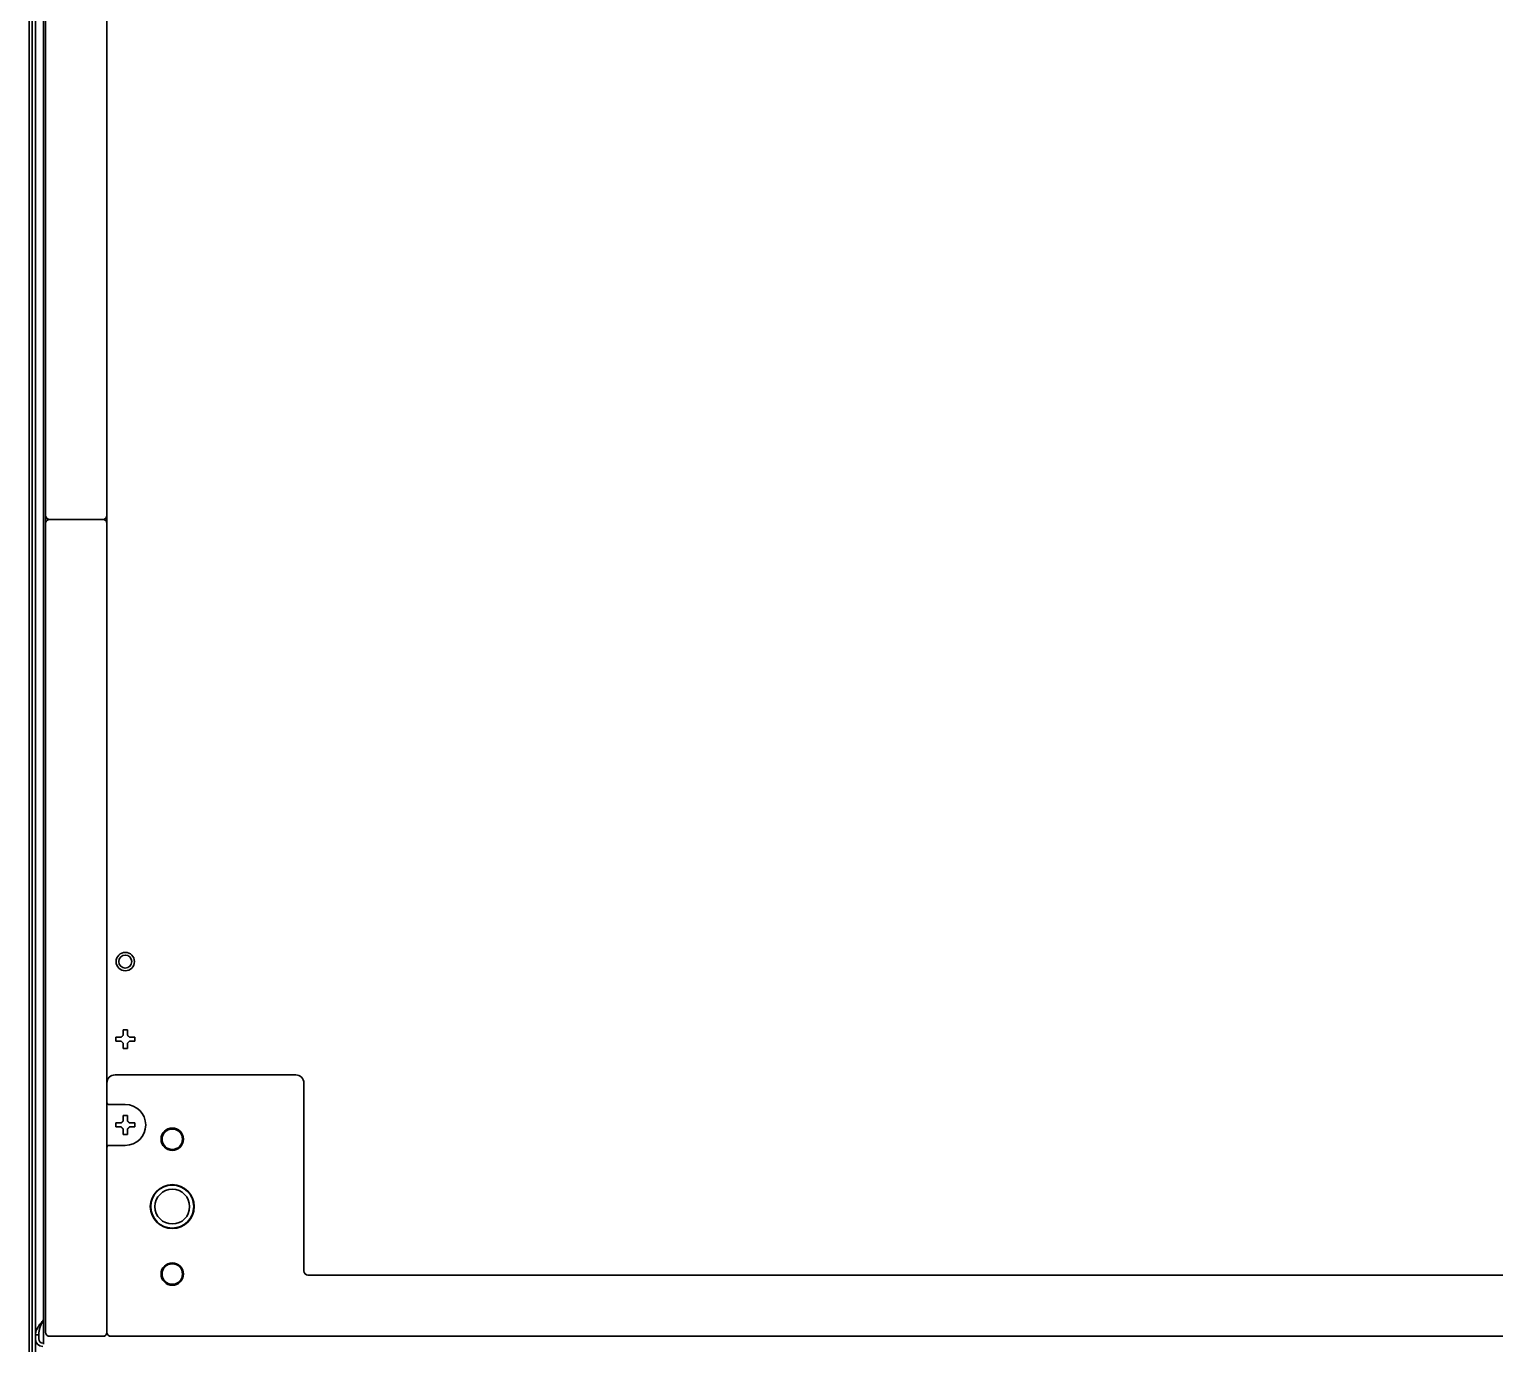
# Model space of a CAD drawing. Extents: x 6569 to 10251, y -294 to 3100.
# Drawn here: x 8534.1 to 8892.7, y 2250.8 to 2572.6 of the extents above; entities that cross this region are included whole.
import ezdxf

# ---------------------------------------------------------------- set-up
doc = ezdxf.new("R2010")
doc.units = 0
doc.header["$LTSCALE"] = 5
doc.layers.add('1', color=7, linetype='CONTINUOUS', true_color=0xffffff)

msp = doc.modelspace()

# ---------------------------------------------------------------- linework, layer by layer
at = {"layer": '1', "color": 7, "linetype": 'Continuous', "lineweight": 35}
for p, q in [((8534.06, 2964.13), (8534.06, 2170.23)), ((8535.56, 2252.93), (8535.56, 2963.33)), ((8534.75, 2172.23), (8534.75, 2962.13)), ((8535.55, 2962.13), (8535.55, 2172.23)), ((8538.06, 2253.58), (8538.06, 2879.58)), ((8553.06, 2298.83), (8553.06, 2879.58)), ((8537.56, 2873.33), (8537.56, 2252.43)), ((8552.06, 2452.58), (8539.06, 2452.58)), ((8555.26, 2325.33), (8555.26, 2325.83)), ((8555.26, 2324.83), (8555.26, 2325.33)), ((8559.86, 2325.83), (8559.86, 2325.33)), ((8559.86, 2325.33), (8559.86, 2324.83)), ((8555.06, 2316.58), (8599.27, 2316.58)), ((8601.26, 2314.58), (8601.26, 2268.58)), ((8557.56, 2309.33), (8553.56, 2309.33)), ((8555.26, 2304.33), (8555.26, 2304.83)), ((8555.26, 2303.83), (8555.26, 2304.33)), ((8559.86, 2304.83), (8559.86, 2304.33)), ((8559.86, 2304.33), (8559.86, 2303.83)), ((8553.56, 2299.33), (8557.56, 2299.33)), ((8553.06, 2253.58), (8553.06, 2298.83)), ((8602.26, 2267.58), (9003.86, 2267.58)), ((8537.36, 2256.39), (8537.56, 2256.74)), ((8535.56, 2252.93), (8536.36, 2252.93)), ((8535.56, 2251.93), (8535.56, 2252.93)), ((8536.36, 2251.93), (8536.36, 2252.93)), ((8537.56, 2255.9), (8537.36, 2255.63)), ((8537.56, 2250.63), (8537.56, 2252.43)), ((8552.06, 2252.58), (8539.06, 2252.58)), ((9052.06, 2252.58), (8554.06, 2252.58)), ((8537.56, 2250.93), (8537.36, 2250.93))]:
    msp.add_line(p, q, dxfattribs=at)
for centre, radius in [((8557.56, 2344.33), 2.25), ((8557.56, 2344.33), 1.6), ((8569.06, 2300.83), 2.75), ((8569.06, 2300.83), 2.5), ((8569.06, 2284.33), 5.38), ((8569.06, 2284.33), 5.25), ((8569.06, 2284.33), 4.25), ((8569.06, 2267.83), 2.75), ((8569.06, 2267.83), 2.5)]:
    msp.add_circle(centre, radius, dxfattribs=at)
for centre, radius, start, end in [((8557.56, 2304.33), 5, 270, 90), ((8537.36, 2251.93), 1.8, 180, 270), ((8537.36, 2251.93), 1, 180, 270)]:
    msp.add_arc(centre, radius, start, end, dxfattribs=at)
for centre, major_axis, ratio, start_param, end_param in [((8539.06, 2453.58), (0.707, 0.707), 0.999695, 2.356347, 3.926839), ((8552.06, 2453.58), (-0.707, 0.707), 0.999695, 2.356347, 3.926839), ((8555.07, 2314.57), (1.42, -1.42), 0.998783, 2.356803, 3.926382), ((8599.26, 2314.57), (-1.42, -1.42), 0.998783, 2.356803, 3.926382), ((8553.56, 2309.83), (0.354, 0.354), 0.998783, 2.356803, 3.926382), ((8553.56, 2298.83), (0.354, -0.354), 0.998783, 2.356803, 3.926382), ((8602.26, 2268.58), (-0.708, -0.708), 0.998783, 5.498396, 7.067974), ((8539.06, 2253.58), (0.707, 0.707), 0.999695, 2.356347, 3.926839), ((8552.06, 2253.58), (-0.707, 0.707), 0.999695, 2.356347, 3.926839), ((8554.06, 2253.58), (0.708, 0.708), 0.998783, 2.356803, 3.926382)]:
    msp.add_ellipse(centre, major_axis=major_axis, ratio=ratio, start_param=start_param, end_param=end_param, dxfattribs=at)
at = {"layer": '1', "color": 7, "linetype": 'Continuous', "lineweight": 35, "extrusion": (4.93038e-31, 1.17146e-15, -1)}
msp.add_ellipse((8539.06, 2451.58), major_axis=(0.707, -0.707), ratio=0.999695, start_param=2.356347, end_param=3.926839, dxfattribs=at)
at = {"layer": '1', "color": 7, "linetype": 'Continuous', "lineweight": 35, "extrusion": (-1.2819e-30, 1.17146e-15, -1)}
msp.add_ellipse((8552.06, 2451.58), major_axis=(-0.707, -0.707), ratio=0.999695, start_param=2.356347, end_param=3.926839, dxfattribs=at)
at = {"layer": '1', "color": 7, "linetype": 'Continuous', "lineweight": 35}
for points, knots in [([(8555.26, 2325.83), (8555.47, 2325.83), (8555.68, 2325.83), (8556, 2325.83), (8556.11, 2325.83), (8556.34, 2325.83), (8556.45, 2325.83), (8556.56, 2325.83)], [0, 0, 0, 0, 0.5, 0.5, 0.75, 0.75, 1, 1, 1, 1]), ([(8557.06, 2323.03), (8557.06, 2323.23), (8557.06, 2323.44), (8557.06, 2323.76), (8557.06, 2323.87), (8557.06, 2324.1), (8557.06, 2324.21), (8557.06, 2324.33)], [0, 0, 0, 0, 0.5, 0.5, 0.75, 0.75, 1, 1, 1, 1]), ([(8558.06, 2327.63), (8558.06, 2327.42), (8558.06, 2327.21), (8558.06, 2326.89), (8558.06, 2326.78), (8558.06, 2326.55), (8558.06, 2326.44), (8558.06, 2326.33)], [0, 0, 0, 0, 0.5, 0.5, 0.75, 0.75, 1, 1, 1, 1]), ([(8559.86, 2324.83), (8559.66, 2324.83), (8559.45, 2324.83), (8559.13, 2324.83), (8559.02, 2324.83), (8558.79, 2324.83), (8558.68, 2324.83), (8558.56, 2324.83)], [0, 0, 0, 0, 0.5, 0.5, 0.75, 0.75, 1, 1, 1, 1]), ([(8558.06, 2306.63), (8558.06, 2306.42), (8558.06, 2306.21), (8558.06, 2305.89), (8558.06, 2305.78), (8558.06, 2305.55), (8558.06, 2305.44), (8558.06, 2305.33)], [0, 0, 0, 0, 0.5, 0.5, 0.75, 0.75, 1, 1, 1, 1]), ([(8555.26, 2304.83), (8555.47, 2304.83), (8555.68, 2304.83), (8556, 2304.83), (8556.11, 2304.83), (8556.34, 2304.83), (8556.45, 2304.83), (8556.56, 2304.83)], [0, 0, 0, 0, 0.5, 0.5, 0.75, 0.75, 1, 1, 1, 1]), ([(8557.06, 2302.03), (8557.06, 2302.23), (8557.06, 2302.44), (8557.06, 2302.76), (8557.06, 2302.87), (8557.06, 2303.1), (8557.06, 2303.21), (8557.06, 2303.33)], [0, 0, 0, 0, 0.5, 0.5, 0.75, 0.75, 1, 1, 1, 1]), ([(8559.86, 2303.83), (8559.66, 2303.83), (8559.45, 2303.83), (8559.13, 2303.83), (8559.02, 2303.83), (8558.79, 2303.83), (8558.68, 2303.83), (8558.56, 2303.83)], [0, 0, 0, 0, 0.5, 0.5, 0.75, 0.75, 1, 1, 1, 1]), ([(8535.56, 2252.93), (8535.56, 2252.96), (8535.57, 2253), (8535.57, 2253.07), (8535.57, 2253.18), (8535.59, 2253.29), (8535.62, 2253.5), (8535.66, 2253.65), (8535.72, 2253.86), (8535.75, 2253.93), (8535.79, 2254.04), (8535.8, 2254.08), (8535.83, 2254.15), (8535.85, 2254.19), (8535.93, 2254.37), (8536.01, 2254.51), (8536.18, 2254.81), (8536.27, 2254.95), (8536.46, 2255.24), (8536.57, 2255.38), (8536.73, 2255.6), (8536.78, 2255.67), (8536.87, 2255.78), (8536.9, 2255.81), (8536.96, 2255.89), (8536.98, 2255.92), (8537.13, 2256.1), (8537.25, 2256.25), (8537.36, 2256.39)], [0, 0, 0, 0, 0.03125, 0.03125, 0.0625, 0.125, 0.125, 0.25, 0.25, 0.3125, 0.3125, 0.34375, 0.34375, 0.375, 0.375, 0.5, 0.5, 0.625, 0.625, 0.75, 0.75, 0.8125, 0.8125, 0.84375, 0.84375, 0.875, 0.875, 1, 1, 1, 1]), ([(8537.36, 2256.39), (8537.35, 2256.35), (8537.33, 2256.32), (8537.3, 2256.25), (8537.28, 2256.21), (8537.23, 2256.1), (8537.2, 2256.03), (8537.1, 2255.81), (8537.04, 2255.67), (8536.86, 2255.24), (8536.75, 2254.95), (8536.56, 2254.37), (8536.49, 2254.08), (8536.42, 2253.65), (8536.4, 2253.51), (8536.38, 2253.29), (8536.37, 2253.22), (8536.37, 2253.07), (8536.36, 2253), (8536.36, 2252.93)], [0, 0, 0, 0, 0.03125, 0.03125, 0.0625, 0.0625, 0.125, 0.125, 0.25, 0.25, 0.5, 0.5, 0.75, 0.75, 0.875, 0.875, 0.9375, 0.9375, 1, 1, 1, 1])]:
    msp.add_open_spline(points, degree=3, knots=knots, dxfattribs=at)
for points in [[(8556.56, 2324.83), (8556.51, 2324.83), (8556.4, 2324.83), (8556.24, 2324.83), (8556.08, 2324.83), (8555.93, 2324.83), (8555.77, 2324.83), (8555.62, 2324.83), (8555.45, 2324.83), (8555.33, 2324.83), (8555.26, 2324.83)], [(8556.56, 2325.83), (8556.59, 2325.85), (8556.64, 2325.9), (8556.71, 2325.97), (8556.78, 2326.04), (8556.85, 2326.11), (8556.92, 2326.18), (8556.99, 2326.25), (8557.04, 2326.3), (8557.06, 2326.33)], [(8557.06, 2324.33), (8557.04, 2324.35), (8556.99, 2324.4), (8556.91, 2324.48), (8556.84, 2324.55), (8556.77, 2324.62), (8556.7, 2324.69), (8556.63, 2324.76), (8556.59, 2324.8), (8556.56, 2324.83)], [(8557.06, 2326.33), (8557.06, 2326.38), (8557.06, 2326.49), (8557.06, 2326.65), (8557.06, 2326.81), (8557.06, 2326.96), (8557.06, 2327.12), (8557.06, 2327.27), (8557.06, 2327.44), (8557.06, 2327.56), (8557.06, 2327.63)], [(8557.06, 2327.63), (8557.23, 2327.63), (8557.56, 2327.63), (8557.9, 2327.63), (8558.06, 2327.63)], [(8558.06, 2326.33), (8558.09, 2326.3), (8558.14, 2326.25), (8558.22, 2326.18), (8558.29, 2326.1), (8558.36, 2326.03), (8558.43, 2325.96), (8558.5, 2325.9), (8558.54, 2325.85), (8558.56, 2325.83)], [(8558.56, 2324.83), (8558.54, 2324.8), (8558.49, 2324.75), (8558.42, 2324.68), (8558.35, 2324.61), (8558.28, 2324.54), (8558.21, 2324.47), (8558.14, 2324.4), (8558.09, 2324.35), (8558.06, 2324.33)], [(8558.06, 2324.33), (8558.06, 2324.27), (8558.06, 2324.16), (8558.06, 2324), (8558.06, 2323.84), (8558.06, 2323.69), (8558.06, 2323.54), (8558.06, 2323.38), (8558.06, 2323.21), (8558.06, 2323.09), (8558.06, 2323.03)], [(8558.56, 2325.83), (8558.62, 2325.83), (8558.73, 2325.83), (8558.89, 2325.83), (8559.05, 2325.83), (8559.2, 2325.83), (8559.35, 2325.83), (8559.51, 2325.83), (8559.68, 2325.83), (8559.8, 2325.83), (8559.86, 2325.83)], [(8558.06, 2323.03), (8557.9, 2323.03), (8557.56, 2323.03), (8557.23, 2323.03), (8557.06, 2323.03)], [(8557.06, 2305.33), (8557.06, 2305.38), (8557.06, 2305.49), (8557.06, 2305.65), (8557.06, 2305.81), (8557.06, 2305.96), (8557.06, 2306.12), (8557.06, 2306.27), (8557.06, 2306.44), (8557.06, 2306.56), (8557.06, 2306.63)], [(8557.06, 2306.63), (8557.23, 2306.63), (8557.56, 2306.63), (8557.9, 2306.63), (8558.06, 2306.63)], [(8556.56, 2303.83), (8556.51, 2303.83), (8556.4, 2303.83), (8556.24, 2303.83), (8556.08, 2303.83), (8555.93, 2303.83), (8555.77, 2303.83), (8555.62, 2303.83), (8555.45, 2303.83), (8555.33, 2303.83), (8555.26, 2303.83)], [(8556.56, 2304.83), (8556.59, 2304.85), (8556.64, 2304.9), (8556.71, 2304.97), (8556.78, 2305.04), (8556.85, 2305.11), (8556.92, 2305.18), (8556.99, 2305.25), (8557.04, 2305.3), (8557.06, 2305.33)], [(8557.06, 2303.33), (8557.04, 2303.35), (8556.99, 2303.4), (8556.91, 2303.48), (8556.84, 2303.55), (8556.77, 2303.62), (8556.7, 2303.69), (8556.63, 2303.76), (8556.59, 2303.8), (8556.56, 2303.83)], [(8558.06, 2305.33), (8558.09, 2305.3), (8558.14, 2305.25), (8558.22, 2305.18), (8558.29, 2305.1), (8558.36, 2305.03), (8558.43, 2304.96), (8558.5, 2304.9), (8558.54, 2304.85), (8558.56, 2304.83)], [(8558.56, 2303.83), (8558.54, 2303.8), (8558.49, 2303.75), (8558.42, 2303.68), (8558.35, 2303.61), (8558.28, 2303.54), (8558.21, 2303.47), (8558.14, 2303.4), (8558.09, 2303.35), (8558.06, 2303.33)], [(8558.06, 2303.33), (8558.06, 2303.27), (8558.06, 2303.16), (8558.06, 2303), (8558.06, 2302.84), (8558.06, 2302.69), (8558.06, 2302.54), (8558.06, 2302.38), (8558.06, 2302.21), (8558.06, 2302.09), (8558.06, 2302.03)], [(8558.56, 2304.83), (8558.62, 2304.83), (8558.73, 2304.83), (8558.89, 2304.83), (8559.05, 2304.83), (8559.2, 2304.83), (8559.35, 2304.83), (8559.51, 2304.83), (8559.68, 2304.83), (8559.8, 2304.83), (8559.86, 2304.83)], [(8558.06, 2302.03), (8557.9, 2302.03), (8557.56, 2302.03), (8557.23, 2302.03), (8557.06, 2302.03)]]:
    msp.add_open_spline(points, degree=3, dxfattribs=at)

doc.saveas('drawing.dxf')
